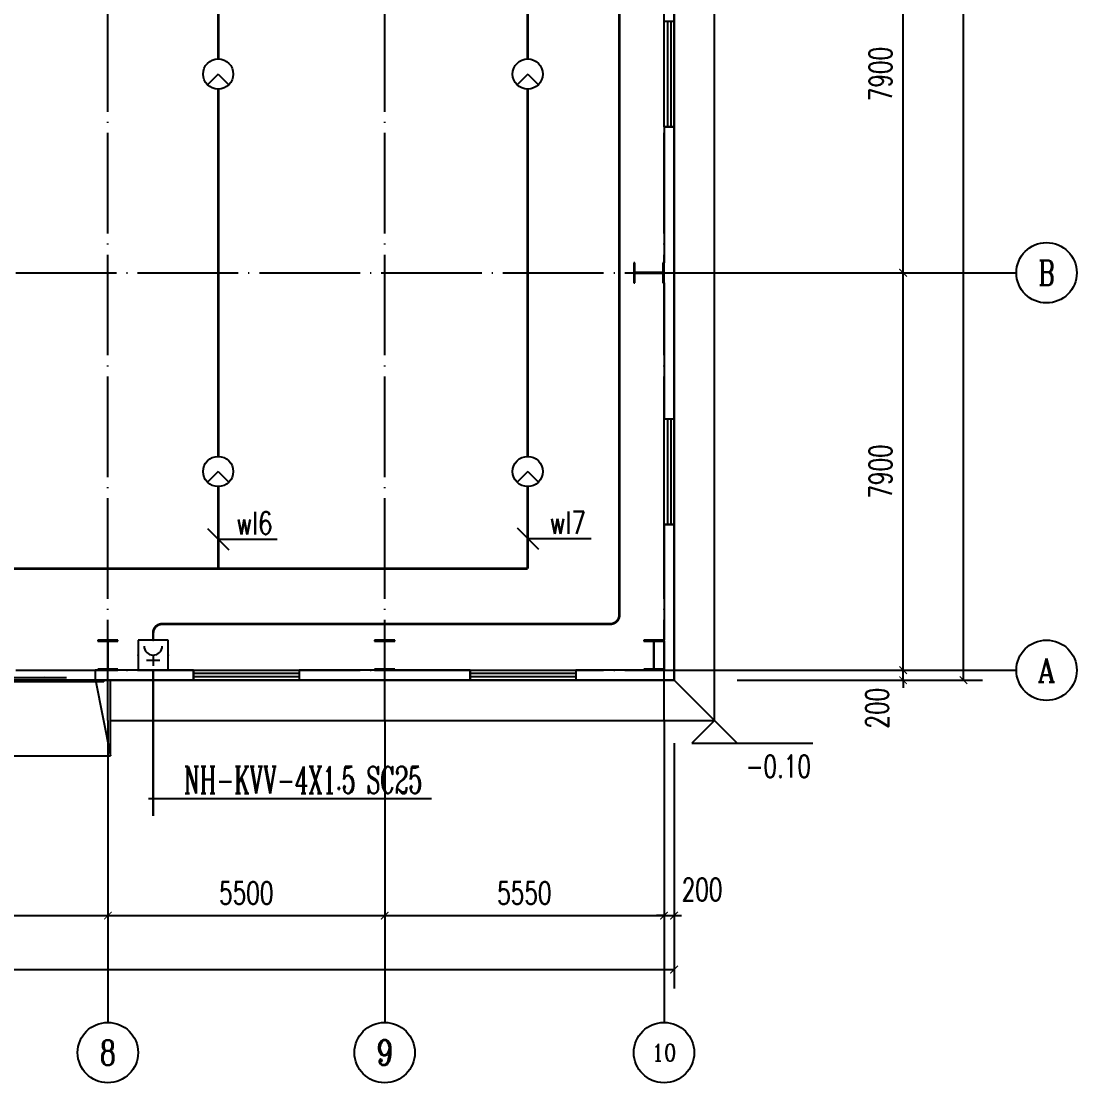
# Model space of a CAD drawing. Extents: x 1162612 to 1711260, y -157368 to 197905.
# Drawn here: x 1660920 to 1681891, y 53215 to 74315 of the extents above; entities that cross this region are included whole.
import ezdxf
from ezdxf.enums import TextEntityAlignment as Align

# ---------------------------------------------------------------- set-up
doc = ezdxf.new("R2010")
doc.units = 0
doc.header["$LTSCALE"] = 1000
doc.header["$MEASUREMENT"] = 0
doc.linetypes.add('DOTE', pattern=[2.42, 2, -0.2, 0.02, -0.2])
doc.layers.get('0').update_dxf_attribs({"linetype": 'CONTINUOUS'})
doc.layers.get('DEFPOINTS').update_dxf_attribs({"linetype": 'CONTINUOUS'})
for name, color, linetype in [('AXIS', 3, 'CONTINUOUS'), ('AXIS_TEXT', 7, 'CONTINUOUS'), ('COLUMN', 99, 'CONTINUOUS'), ('DIM-照明', 4, 'CONTINUOUS'), ('DIM_ELEV', 3, 'CONTINUOUS'), ('DOTE', 1, 'DOTE'), ('EQUIP-消防', 3, 'CONTINUOUS'), ('EQUIP-照明', 3, 'CONTINUOUS'), ('GROUND', 2, 'CONTINUOUS'), ('PUB_TEXT', 7, 'CONTINUOUS'), ('STAIR', 2, 'CONTINUOUS'), ('WALL', 9, 'CONTINUOUS'), ('WINDOW', 99, 'CONTINUOUS'), ('WIRE-照明', 1, 'CONTINUOUS')]:
    doc.layers.add(name, color=color, linetype=linetype)
doc.styles.add('_TCH_AXIS', font='COMPLEX', dxfattribs={"bigfont": 'GBCBIG'})
doc.styles.add('_TCH_DIM', font='SIMPLEX', dxfattribs={"bigfont": 'GBCBIG'})
doc.styles.add('_TCH_LABEL', font='COMPLEX', dxfattribs={"bigfont": 'GBCBIG'})
doc.styles.add('_TEL_DIM', font='SIMPLEX', dxfattribs={"width": 0.8, "height": 3.5, "bigfont": 'HZTXT'})
doc.styles.add('COMPLEX', font='COMPLEX')
doc.styles.add('DIM_FONT', font='SIMPLEX', dxfattribs={"width": 0.7, "bigfont": 'GBCBIG'})
doc.styles.get("Standard").update_dxf_attribs({"font": 'gbenor.shx', "bigfont": 'gbcbig.shx'})
doc.styles.add('STY53', font='COMPLEX', dxfattribs={"width": 0.6, "bigfont": 'HZTXT'})
doc.dimstyles.new('DIMN150', dxfattribs={"dimscale": 1.5, "dimtxt": 300, "dimasz": 100, "dimexe": 250, "dimexo": 300, "dimgap": 150, "dimtad": 1, "dimdec": 0, "dimzin": 0, "dimtxsty": 'DIM_FONT', "dimblk": 'ARCHTICK', "dimcen": 0.09, "dimclrt": 7, "dimazin": 3, "dimtfac": 1, "dimtdec": 0, "dimtix": 1, "dimtmove": 0, "dimatfit": 3, "dimtolj": 1, "dimtzin": 0})

# ---------------------------------------------------------------- blocks, each defined once
blk = doc.blocks.new('$TCHSYS$WIN2D')
for p, q in [((-0.5, 0.5), (0.5, 0.5)), ((-0.5, 0.5), (-0.5, -0.5)), ((0.5, 0.5), (0.5, -0.5)), ((0.5, 0.167), (-0.5, 0.167)), ((0.5, -0.167), (-0.5, -0.167)), ((-0.5, -0.5), (0.5, -0.5))]:
    blk.add_line(p, q)
blk = doc.blocks.new('$DORLIB2D$00000130')
at = {"color": 0, "linetype": 'CONTINUOUS'}
for p, q in [((-0.5333, 0.6601), (-0.5333, 0.5127)), ((0, 0.6601), (-0.5333, 0.6601)), ((0, 0.5127), (0, 0.6601)), ((0.5333, 0.6601), (0, 0.6601)), ((0.5333, 0.6601), (0.5333, 0.5127)), ((0, 0.5127), (-0.5333, 0.5127)), ((0.5333, 0.5127), (0, 0.5127)), ((-0.3853, 0.2694), (-0.1396, 0.2694)), ((-0.3853, 0.2694), (-0.2999, 0.2144)), ((-0.2999, 0.2144), (-0.2999, 0.2694)), ((0.3853, 0.2694), (0.1396, 0.2694)), ((0.2999, 0.2144), (0.2999, 0.2694)), ((0.3853, 0.2694), (0.2999, 0.2144))]:
    blk.add_line(p, q, dxfattribs=at)
blk = doc.blocks.new('_AXISO')
blk.add_circle((0, 0), 0.5)
at = {"layer": 'AXIS_TEXT', "style": 'COMPLEX', "width": 1.041667}
blk.add_attdef('A', text='', height=0.56, dxfattribs=at).set_placement((-0.25, -0.28), (0.25, -0.28), align=Align.FIT)
blk = doc.blocks.new('_ARCHTICK')
at = {"color": 0, "linetype": 'BYBLOCK', "const_width": 0.15}
blk.add_lwpolyline([(-0.5, -0.5), (0.5, 0.5)], dxfattribs=at)
blk = doc.blocks.new('*D117')
at = {"layer": 'AXIS', "color": 0}
for p, q in [((1734864, 65727), (1734864, 60852)), ((1785864, 65727), (1785864, 60852)), ((1734864, 61227), (1785864, 61227))]:
    blk.add_line(p, q, dxfattribs=at)
at = {"layer": 'DEFPOINTS', "color": 0}
for p in [(1734864, 66177), (1785864, 66177), (1785864, 61227)]:
    blk.add_point(p, dxfattribs=at)
at = {"layer": 'AXIS', "color": 0, "xscale": 150, "yscale": 150, "zscale": 150, "rotation": 180}
blk.add_blockref('_ARCHTICK', (1734864, 61227), dxfattribs=at)
at = {"layer": 'AXIS', "color": 0, "xscale": 150, "yscale": 150, "zscale": 150}
blk.add_blockref('_ARCHTICK', (1785864, 61227), dxfattribs=at)
at = {"layer": 'AXIS', "color": 7, "insert": (1760364, 61677), "char_height": 450, "attachment_point": 5, "style": 'DIM_FONT'}
blk.add_mtext('\\A1;51000', dxfattribs=at)
blk = doc.blocks.new('*D125')
at = {"layer": 'AXIS', "color": 0}
for p, q in [((1769114, 65727), (1769114, 61924)), ((1774614, 65727), (1774614, 61924)), ((1769114, 62299), (1774614, 62299))]:
    blk.add_line(p, q, dxfattribs=at)
at = {"layer": 'DEFPOINTS', "color": 0}
for p in [(1769114, 66177), (1774614, 66177), (1774614, 62299)]:
    blk.add_point(p, dxfattribs=at)
at = {"layer": 'AXIS', "color": 0, "xscale": 150, "yscale": 150, "zscale": 150, "rotation": 180}
blk.add_blockref('_ARCHTICK', (1769114, 62299), dxfattribs=at)
at = {"layer": 'AXIS', "color": 0, "xscale": 150, "yscale": 150, "zscale": 150}
blk.add_blockref('_ARCHTICK', (1774614, 62299), dxfattribs=at)
at = {"layer": 'AXIS', "color": 7, "insert": (1771864, 62749), "char_height": 450, "attachment_point": 5, "style": 'DIM_FONT'}
blk.add_mtext('\\A1;5500', dxfattribs=at)
blk = doc.blocks.new('*D126')
at = {"layer": 'AXIS', "color": 0}
for p, q in [((1774614, 65727), (1774614, 61924)), ((1780114, 65727), (1780114, 61924)), ((1774614, 62299), (1780114, 62299))]:
    blk.add_line(p, q, dxfattribs=at)
at = {"layer": 'DEFPOINTS', "color": 0}
for p in [(1774614, 66177), (1780114, 66177), (1780114, 62299)]:
    blk.add_point(p, dxfattribs=at)
at = {"layer": 'AXIS', "color": 0, "xscale": 150, "yscale": 150, "zscale": 150, "rotation": 180}
blk.add_blockref('_ARCHTICK', (1774614, 62299), dxfattribs=at)
at = {"layer": 'AXIS', "color": 0, "xscale": 150, "yscale": 150, "zscale": 150}
blk.add_blockref('_ARCHTICK', (1780114, 62299), dxfattribs=at)
at = {"layer": 'AXIS', "color": 7, "insert": (1777364, 62749), "char_height": 450, "attachment_point": 5, "style": 'DIM_FONT'}
blk.add_mtext('\\A1;5500', dxfattribs=at)
blk = doc.blocks.new('*D127')
at = {"layer": 'AXIS', "color": 0}
for p, q in [((1780114, 65727), (1780114, 61924)), ((1785664, 65727), (1785664, 61924)), ((1780114, 62299), (1785664, 62299))]:
    blk.add_line(p, q, dxfattribs=at)
at = {"layer": 'DEFPOINTS', "color": 0}
for p in [(1780114, 66177), (1785664, 66177), (1785664, 62299)]:
    blk.add_point(p, dxfattribs=at)
at = {"layer": 'AXIS', "color": 0, "xscale": 150, "yscale": 150, "zscale": 150, "rotation": 180}
blk.add_blockref('_ARCHTICK', (1780114, 62299), dxfattribs=at)
at = {"layer": 'AXIS', "color": 0, "xscale": 150, "yscale": 150, "zscale": 150}
blk.add_blockref('_ARCHTICK', (1785664, 62299), dxfattribs=at)
at = {"layer": 'AXIS', "color": 7, "insert": (1782889, 62749), "char_height": 450, "attachment_point": 5, "style": 'DIM_FONT'}
blk.add_mtext('\\A1;5550', dxfattribs=at)
blk = doc.blocks.new('*D128')
at = {"layer": 'AXIS', "color": 0}
for p, q in [((1785664, 65727), (1785664, 61924)), ((1785864, 65727), (1785864, 61924)), ((1785664, 62299), (1785514, 62299)), ((1785664, 62299), (1785864, 62299)), ((1785864, 62299), (1786014, 62299))]:
    blk.add_line(p, q, dxfattribs=at)
at = {"layer": 'DEFPOINTS', "color": 0}
for p in [(1785664, 66177), (1785864, 66177), (1785864, 62299)]:
    blk.add_point(p, dxfattribs=at)
at = {"layer": 'AXIS', "color": 0, "xscale": 150, "yscale": 150, "zscale": 150}
blk.add_blockref('_ARCHTICK', (1785664, 62299), dxfattribs=at)
at = {"layer": 'AXIS', "color": 0, "xscale": 150, "yscale": 150, "zscale": 150, "rotation": 180}
blk.add_blockref('_ARCHTICK', (1785864, 62299), dxfattribs=at)
at = {"layer": 'AXIS', "color": 7, "insert": (1786419, 62817), "char_height": 450, "attachment_point": 5, "style": 'DIM_FONT'}
blk.add_mtext('\\A1;200', dxfattribs=at)
blk = doc.blocks.new('*D148')
at = {"layer": 'AXIS', "color": 0}
for p, q in [((1787114, 98977), (1791989, 98977)), ((1791614, 66977), (1791614, 98977)), ((1787114, 66977), (1791989, 66977))]:
    blk.add_line(p, q, dxfattribs=at)
at = {"layer": 'DEFPOINTS', "color": 0}
for p in [(1786664, 98977), (1791614, 98977), (1786664, 66977)]:
    blk.add_point(p, dxfattribs=at)
at = {"layer": 'AXIS', "color": 0, "xscale": 150, "yscale": 150, "zscale": 150}
for p, rotation in [((1791614, 98977), 90), ((1791614, 66977), 270)]:
    blk.add_blockref('_ARCHTICK', p, dxfattribs=dict(at, rotation=rotation))
at = {"layer": 'AXIS', "color": 7, "insert": (1791164, 82977), "char_height": 450, "attachment_point": 5, "rotation": 90, "style": 'DIM_FONT'}
blk.add_mtext('\\A1;32000', dxfattribs=at)
blk = doc.blocks.new('*D149')
at = {"layer": 'AXIS', "color": 0}
for p, q in [((1790414, 67177), (1790414, 67327)), ((1787114, 67177), (1790789, 67177)), ((1790414, 66977), (1790414, 67177)), ((1787114, 66977), (1790789, 66977)), ((1790414, 66977), (1790414, 66827))]:
    blk.add_line(p, q, dxfattribs=at)
at = {"layer": 'DEFPOINTS', "color": 0}
for p in [(1786664, 67177), (1790414, 67177), (1786664, 66977)]:
    blk.add_point(p, dxfattribs=at)
at = {"layer": 'AXIS', "color": 0, "xscale": 150, "yscale": 150, "zscale": 150}
for p, rotation in [((1790414, 67177), 270), ((1790414, 66977), 90)]:
    blk.add_blockref('_ARCHTICK', p, dxfattribs=dict(at, rotation=rotation))
at = {"layer": 'AXIS', "color": 7, "insert": (1789897, 66422), "char_height": 450, "attachment_point": 5, "rotation": 90, "style": 'DIM_FONT'}
blk.add_mtext('\\A1;200', dxfattribs=at)
blk = doc.blocks.new('*D150')
at = {"layer": 'AXIS', "color": 0}
for p, q in [((1787114, 75077), (1790789, 75077)), ((1790414, 67177), (1790414, 75077)), ((1787114, 67177), (1790789, 67177))]:
    blk.add_line(p, q, dxfattribs=at)
at = {"layer": 'DEFPOINTS', "color": 0}
for p in [(1786664, 75077), (1790414, 75077), (1786664, 67177)]:
    blk.add_point(p, dxfattribs=at)
at = {"layer": 'AXIS', "color": 0, "xscale": 150, "yscale": 150, "zscale": 150}
for p, rotation in [((1790414, 75077), 90), ((1790414, 67177), 270)]:
    blk.add_blockref('_ARCHTICK', p, dxfattribs=dict(at, rotation=rotation))
at = {"layer": 'AXIS', "color": 7, "insert": (1789964, 71127), "char_height": 450, "attachment_point": 5, "rotation": 90, "style": 'DIM_FONT'}
blk.add_mtext('\\A1;7900', dxfattribs=at)
blk = doc.blocks.new('*D151')
at = {"layer": 'AXIS', "color": 0}
for p, q in [((1787114, 82977), (1790789, 82977)), ((1790414, 75077), (1790414, 82977)), ((1787114, 75077), (1790789, 75077))]:
    blk.add_line(p, q, dxfattribs=at)
at = {"layer": 'DEFPOINTS', "color": 0}
for p in [(1786664, 82977), (1790414, 82977), (1786664, 75077)]:
    blk.add_point(p, dxfattribs=at)
at = {"layer": 'AXIS', "color": 0, "xscale": 150, "yscale": 150, "zscale": 150}
for p, rotation in [((1790414, 82977), 90), ((1790414, 75077), 270)]:
    blk.add_blockref('_ARCHTICK', p, dxfattribs=dict(at, rotation=rotation))
at = {"layer": 'AXIS', "color": 7, "insert": (1789964, 79027), "char_height": 450, "attachment_point": 5, "rotation": 90, "style": 'DIM_FONT'}
blk.add_mtext('\\A1;7900', dxfattribs=at)
blk = doc.blocks.new('$EQUIP$00001176')
for q in [(-0.354, -0.354), (0.354, -0.354)]:
    blk.add_line((0, 0), q)
blk.add_circle((0, 0), 0.5)
at = {"style": '_TCH_LABEL', "flags": 9}
blk.add_attdef('A', (0, 0), '', height=0.00002, dxfattribs=at)
blk = doc.blocks.new('$EQUIP$00001712')
for p, q in [((-0.5, 1), (-0.5, 0)), ((0.5, 1), (-0.5, 1)), ((0.5, 0), (0.5, 1)), ((0, 0.5), (0, 0.15)), ((-0.5, 0), (0.5, 0)), ((-0.219, 0.331), (0.222, 0.331))]:
    blk.add_line(p, q)
blk.add_arc((0, 0.8), 0.3, 180, 0)
for p in [(0, 1), (-0.5, 0.5), (0.5, 0.5), (0, 0)]:
    blk.add_point(p)
at = {"flags": 1}
blk.add_attdef('B', text='', height=0.4, dxfattribs=at).set_placement((0.726, 0.302), align=Align.MIDDLE_CENTER)
blk = doc.blocks.new('D2222')
at = {"color": 8}
blk.add_lwpolyline([(1734864.1, 98976.5), (1785864.1, 98976.5), (1785864.1, 66976.5), (1746864.1, 66976.5), (1746864.1, 82776.5), (1734864.1, 82776.5)], close=True, dxfattribs=at)
at = {"layer": 'AXIS', "color": 8}
for p, q in [((1786664.1, 75076.5), (1792664.1, 75076.5)), ((1786664.1, 67176.5), (1792664.1, 67176.5)), ((1774614.1, 66176.5), (1774614.1, 60176.5)), ((1780114.1, 66176.5), (1780114.1, 60176.5)), ((1785664.1, 66176.5), (1785664.1, 60176.5))]:
    blk.add_line(p, q, dxfattribs=at)
at = {"layer": 'COLUMN', "color": 8}
for p, q in [((1785086.1, 75276.5), (1785064.1, 75276.5)), ((1785064.1, 75276.5), (1785064.1, 74876.5)), ((1785086.1, 75087.5), (1785086.1, 75276.5)), ((1785664.1, 75276.5), (1785642.1, 75276.5)), ((1785642.1, 75276.5), (1785642.1, 75087.5)), ((1785664.1, 74876.5), (1785664.1, 75276.5)), ((1785091.1, 75082.5), (1785086.1, 75087.5)), ((1785086.1, 75065.5), (1785091.1, 75070.5)), ((1785086.1, 74876.5), (1785086.1, 75065.5)), ((1785637.1, 75082.5), (1785091.1, 75082.5)), ((1785091.1, 75070.5), (1785637.1, 75070.5)), ((1785642.1, 75087.5), (1785637.1, 75082.5)), ((1785637.1, 75070.5), (1785642.1, 75065.5)), ((1785642.1, 75065.5), (1785642.1, 74876.5)), ((1785064.1, 74876.5), (1785086.1, 74876.5)), ((1785642.1, 74876.5), (1785664.1, 74876.5)), ((1774814.1, 67776.5), (1774414.1, 67776.5)), ((1774414.1, 67776.5), (1774414.1, 67754.5)), ((1774414.1, 67754.5), (1774603.1, 67754.5)), ((1774603.1, 67754.5), (1774608.1, 67749.5)), ((1774608.1, 67749.5), (1774608.1, 67203.5)), ((1774620.1, 67749.5), (1774625.1, 67754.5)), ((1774620.1, 67203.5), (1774620.1, 67749.5)), ((1774625.1, 67754.5), (1774814.1, 67754.5)), ((1774814.1, 67754.5), (1774814.1, 67776.5)), ((1780314.1, 67776.5), (1779914.1, 67776.5)), ((1779914.1, 67776.5), (1779914.1, 67754.5)), ((1779914.1, 67754.5), (1780103.1, 67754.5)), ((1780103.1, 67754.5), (1780108.1, 67749.5)), ((1780108.1, 67749.5), (1780108.1, 67203.5)), ((1780120.1, 67749.5), (1780125.1, 67754.5)), ((1780120.1, 67203.5), (1780120.1, 67749.5)), ((1780125.1, 67754.5), (1780314.1, 67754.5)), ((1780314.1, 67754.5), (1780314.1, 67776.5)), ((1785664.1, 67776.5), (1785264.1, 67776.5)), ((1785264.1, 67776.5), (1785264.1, 67754.5)), ((1785264.1, 67754.5), (1785453.1, 67754.5)), ((1785453.1, 67754.5), (1785458.1, 67749.5)), ((1785458.1, 67749.5), (1785458.1, 67203.5)), ((1785470.1, 67749.5), (1785475.1, 67754.5)), ((1785470.1, 67203.5), (1785470.1, 67749.5)), ((1785475.1, 67754.5), (1785664.1, 67754.5)), ((1785664.1, 67754.5), (1785664.1, 67776.5)), ((1774603.1, 67198.5), (1774414.1, 67198.5)), ((1774414.1, 67198.5), (1774414.1, 67176.5)), ((1774414.1, 67176.5), (1774814.1, 67176.5)), ((1774608.1, 67203.5), (1774603.1, 67198.5)), ((1774625.1, 67198.5), (1774620.1, 67203.5)), ((1774814.1, 67198.5), (1774625.1, 67198.5)), ((1774814.1, 67176.5), (1774814.1, 67198.5)), ((1780103.1, 67198.5), (1779914.1, 67198.5)), ((1779914.1, 67198.5), (1779914.1, 67176.5)), ((1779914.1, 67176.5), (1780314.1, 67176.5)), ((1780108.1, 67203.5), (1780103.1, 67198.5)), ((1780125.1, 67198.5), (1780120.1, 67203.5)), ((1780314.1, 67198.5), (1780125.1, 67198.5)), ((1780314.1, 67176.5), (1780314.1, 67198.5)), ((1785453.1, 67198.5), (1785264.1, 67198.5)), ((1785264.1, 67198.5), (1785264.1, 67176.5)), ((1785264.1, 67176.5), (1785664.1, 67176.5)), ((1785458.1, 67203.5), (1785453.1, 67198.5)), ((1785475.1, 67198.5), (1785470.1, 67203.5)), ((1785664.1, 67198.5), (1785475.1, 67198.5)), ((1785664.1, 67176.5), (1785664.1, 67198.5))]:
    blk.add_line(p, q, dxfattribs=at)
at = {"layer": 'DIM_ELEV', "color": 8}
for p, q in [((1786664.1, 66176.5), (1786214.1, 65726.5)), ((1786664.1, 66176.5), (1787114.1, 65726.5)), ((1786214.1, 65726.5), (1788623.2, 65726.5))]:
    blk.add_line(p, q, dxfattribs=at)
at = {"layer": 'DOTE', "color": 8}
for p, q in [((1774614.1, 66176.5), (1774614.1, 99776.5)), ((1780114.1, 66176.5), (1780114.1, 99776.5)), ((1785664.1, 66176.5), (1785664.1, 99776.5)), ((1734064.1, 75076.5), (1786664.1, 75076.5)), ((1734064.1, 67176.5), (1786664.1, 67176.5))]:
    blk.add_line(p, q, dxfattribs=at)
at = {"layer": 'GROUND', "color": 8}
for p, q in [((1786664.1, 66176.5), (1786664.1, 99776.5)), ((1785864.1, 66976.5), (1785864.1, 98976.5)), ((1774666.9, 66976.5), (1785864.1, 66976.5)), ((1785864.1, 66976.5), (1786664.1, 66176.5)), ((1774666.9, 66176.5), (1786664.1, 66176.5))]:
    blk.add_line(p, q, dxfattribs=at)
at = {"layer": 'STAIR', "color": 8}
for p, q in [((1769066.9, 66977.8), (1774666.9, 66977.8)), ((1774366.9, 66977.8), (1774666.9, 65477.8)), ((1774666.9, 65477.8), (1774666.9, 66977.8)), ((1769066.9, 65477.8), (1774666.9, 65477.8))]:
    blk.add_line(p, q, dxfattribs=at)
at = {"layer": 'WALL', "color": 8}
for p, q in [((1785864.1, 77976.5), (1785664.1, 77976.5)), ((1785664.1, 77976.5), (1785664.1, 75276.5)), ((1785864.1, 75076.5), (1785864.1, 77976.5)), ((1785864.1, 72176.5), (1785864.1, 75076.5)), ((1785664.1, 74876.5), (1785664.1, 72176.5)), ((1785664.1, 72176.5), (1785864.1, 72176.5)), ((1785864.1, 70076.5), (1785664.1, 70076.5)), ((1785664.1, 70076.5), (1785664.1, 67776.5)), ((1785864.1, 66976.5), (1785864.1, 70076.5)), ((1785664.1, 67754.5), (1785664.1, 67198.5)), ((1774414.1, 67176.5), (1774364.5, 67176.5)), ((1774364.5, 67176.5), (1774364.5, 66976.5)), ((1776314.1, 67176.5), (1774814.1, 67176.5)), ((1776314.1, 66976.5), (1776314.1, 67176.5)), ((1779914.1, 67176.5), (1778414.1, 67176.5)), ((1778414.1, 67176.5), (1778414.1, 66976.5)), ((1781814.1, 67176.5), (1780314.1, 67176.5)), ((1781814.1, 66976.5), (1781814.1, 67176.5)), ((1785264.1, 67176.5), (1783914.1, 67176.5)), ((1783914.1, 67176.5), (1783914.1, 66976.5)), ((1774364.5, 66976.5), (1774608.1, 66976.5)), ((1774608.1, 66976.5), (1776314.1, 66976.5)), ((1778414.1, 66976.5), (1780108.1, 66976.5)), ((1780108.1, 66976.5), (1781814.1, 66976.5)), ((1783914.1, 66976.5), (1785864.1, 66976.5))]:
    blk.add_line(p, q, dxfattribs=at)
at = {"layer": 'AXIS', "color": 8}
ref = blk.add_blockref('_AXISO', (1793264.1, 75076.5), dxfattribs=dict(at, xscale=1200, yscale=1200, zscale=1200))
ref.add_attrib('A', 'B', dxfattribs={"layer": 'AXIS_TEXT', "color": 8, "height": 493.2, "style": '_TCH_AXIS', "width": 0.823529}).set_placement((1793099.7, 74829.9), (1793428.5, 74829.9), align=Align.FIT)
ref = blk.add_blockref('_AXISO', (1793264.1, 67176.5), dxfattribs=dict(at, xscale=1200, yscale=1200, zscale=1200))
ref.add_attrib('A', 'A', dxfattribs={"layer": 'AXIS_TEXT', "color": 8, "height": 468.8, "style": '_TCH_AXIS', "width": 0.888889}).set_placement((1793085.5, 66942.2), (1793442.7, 66942.2), align=Align.FIT)
ref = blk.add_blockref('_AXISO', (1774614.1, 59576.5), dxfattribs=dict(at, xscale=1200, yscale=1200, zscale=1200))
ref.add_attrib('A', '8', dxfattribs={"layer": 'AXIS_TEXT', "color": 8, "height": 493.2, "style": '_TCH_AXIS'}).set_placement((1774449.7, 59329.9), (1774778.5, 59329.9), align=Align.FIT)
ref = blk.add_blockref('_AXISO', (1780114.1, 59576.5), dxfattribs=dict(at, xscale=1200, yscale=1200, zscale=1200))
ref.add_attrib('A', '9', dxfattribs={"layer": 'AXIS_TEXT', "color": 8, "height": 506.1, "style": '_TCH_AXIS', "width": 0.928571}).set_placement((1779957.5, 59323.5), (1780270.8, 59323.5), align=Align.FIT)
ref = blk.add_blockref('_AXISO', (1785664.1, 59576.5), dxfattribs=dict(at, xscale=1200, yscale=1200, zscale=1200))
ref.add_attrib('A', '10', dxfattribs={"layer": 'AXIS_TEXT', "color": 8, "height": 340.8, "style": '_TCH_AXIS', "width": 1.034483}).set_placement((1785420.7, 59406.1), (1785907.5, 59406.1), align=Align.FIT)
at = {"layer": 'WINDOW', "color": 8, "xscale": 2100, "yscale": 200, "zscale": 2100, "rotation": 90}
for p in [(1785764.1, 79026.5), (1785764.1, 71126.5)]:
    blk.add_blockref('$TCHSYS$WIN2D', p, dxfattribs=at)
at = {"layer": 'WINDOW', "color": 8}
for name, p, xscale, yscale, zscale in [('$TCHSYS$WIN2D', (1777364.1, 67076.5), 2100, 200, 2100), ('$TCHSYS$WIN2D', (1782864.1, 67076.5), 2100, 200, 2100), ('$DORLIB2D$00000130', (1771864.5, 67076.5), 5000, -200, 5000)]:
    blk.add_blockref(name, p, dxfattribs=dict(at, xscale=xscale, yscale=yscale, zscale=zscale))
at = {"layer": 'PUB_TEXT', "color": 7, "style": '_TCH_DIM', "width": 0.705882}
blk.add_text('-0.10', height=446.25, dxfattribs=at).set_placement((1787288.2, 65044))
at = {"layer": 'AXIS', "color": 8}
for p1, p2, distance, picture, middle in [((1786664.1, 66976.5), (1786664.1, 98976.5), -4950, '*D148', (1791164.1, 82976.5)), ((1786664.1, 75076.5), (1786664.1, 82976.5), -3750, '*D151', (1789964.1, 79026.5)), ((1786664.1, 67176.5), (1786664.1, 75076.5), -3750, '*D150', (1789964.1, 71126.5)), ((1734864.1, 66176.5), (1785864.1, 66176.5), -4950, '*D117', (1760364.1, 61676.5)), ((1769114.1, 66176.5), (1774614.1, 66176.5), -3877.2, '*D125', (1771864.1, 62749.3)), ((1774614.1, 66176.5), (1780114.1, 66176.5), -3877.2, '*D126', (1777364.1, 62749.3)), ((1780114.1, 66176.5), (1785664.1, 66176.5), -3877.2, '*D127', (1782889.1, 62749.3))]:
    dim = blk.add_aligned_dim(p1=p1, p2=p2, distance=distance, dimstyle='DIMN150', dxfattribs=at)
    dim.commit()
    dim.dimension.update_dxf_attribs({"geometry": picture, "text_midpoint": middle})
for base, p1, p2, angle, picture, middle in [((1790414.1, 67176.5), (1786664.1, 66976.5), (1786664.1, 67176.5), 90, '*D149', (1789896.6, 66421.5)), ((1785864.1, 62299.3), (1785664.1, 66176.5), (1785864.1, 66176.5), 0, '*D128', (1786419.1, 62816.8))]:
    dim = blk.add_linear_dim(base=base, p1=p1, p2=p2, angle=angle, dimstyle='DIMN150', dxfattribs=at)
    dim.commit()
    dim.dimension.update_dxf_attribs({"geometry": picture, "text_midpoint": middle, "dimtype": 161})

msp = doc.modelspace()

# ---------------------------------------------------------------- linework, layer by layer
for p, q in [((1664621, 64234), (1665046, 63810)), ((1670771, 64245), (1671196, 63821))]:
    msp.add_line(p, q)
at = {"color": 242, "ltscale": 0.18}
msp.add_line((1663446, 58865), (1669068, 58865), dxfattribs=at)
for points in [[(1664833, 64022), (1665070, 64022), (1666004, 64022)], [(1670983, 64033), (1671298, 64033), (1672243, 64033)]]:
    msp.add_lwpolyline(points)
at = {"layer": 'WIRE-照明', "linetype": 'CONTINUOUS', "const_width": 52.5}
for points in [[(1664833, 73565), (1664833, 80865)], [(1670983, 73565), (1670983, 80865)], [(1664833, 65665), (1664833, 72965)], [(1670983, 65665), (1670983, 72965)], [(1664833, 65065), (1664833, 63431)], [(1670983, 65065), (1670983, 63431)], [(1636816, 63431), (1670983, 63431)], [(1663541, 61415), (1663541, 58515)]]:
    msp.add_lwpolyline(points, dxfattribs=at)
msp.add_lwpolyline([(1663541, 62015), (1663541, 62154, -0.414214), (1663721, 62334), (1672624, 62334, 0.414214), (1672804, 62514), (1672804, 77821, -0.414214), (1672984, 78001), (1673091, 78001)], format="xyb", dxfattribs=at)

# ---------------------------------------------------------------- block references
msp.add_blockref('D2222', (-111973, -5762))
at = {"layer": 'EQUIP-消防', "xscale": 600, "yscale": 600, "zscale": 600}
msp.add_blockref('$EQUIP$00001712', (1663541, 61415), dxfattribs=at)
at = {"layer": 'EQUIP-照明', "xscale": 600, "yscale": 600, "zscale": 600}
for p in [(1664833, 73265), (1670983, 73265), (1664833, 65365), (1670983, 65365)]:
    msp.add_blockref('$EQUIP$00001176', p, dxfattribs=at)

# ---------------------------------------------------------------- texts
at = {"layer": 'DIM-照明', "color": 7, "style": '_TEL_DIM', "width": 0.752941}
for s, p in [('wl7', (1671419, 64127)), ('wl6', (1665193, 64116))]:
    msp.add_text(s, height=446.2, dxfattribs=at).set_placement(p)
at = {"layer": 'WIRE-照明', "color": 3, "linetype": 'CONTINUOUS', "style": 'STY53', "width": 0.6}
msp.add_text('NH-KVV-4X1.5 SC25', height=532.22, dxfattribs=at).set_placement((1666520, 59233), align=Align.MIDDLE)

doc.saveas('drawing.dxf')
